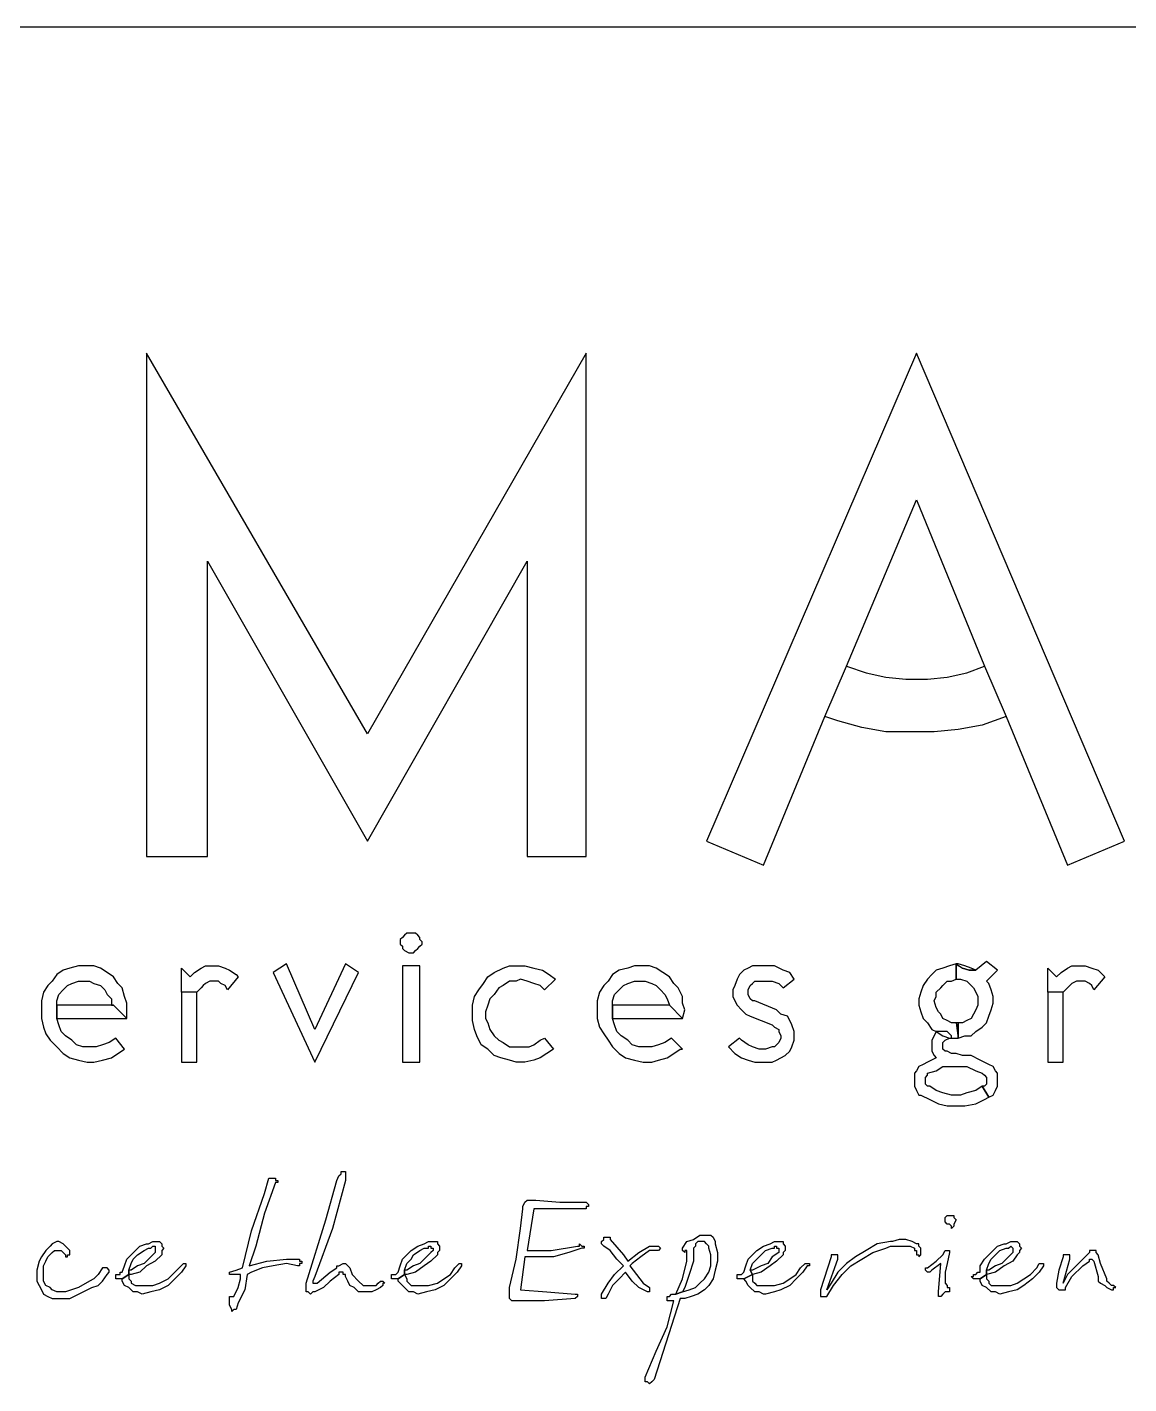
# Model space of a CAD drawing. Header units: metres. Extents: x 14 to 601, y -779 to -12.
# Drawn here: x 167.1 to 227.6, y -86.7 to -12.3 of the extents above; entities that cross this region are included whole.
import ezdxf

# ---------------------------------------------------------------- set-up
doc = ezdxf.new("R2010")
doc.units = ezdxf.units.M

msp = doc.modelspace()

# ---------------------------------------------------------------- linework, layer by layer
for p, q in [((573.76, -12.32), (40.72, -12.32)), ((173.68, -30.2), (173.68, -57.8)), ((185.8, -51.08), (173.68, -30.2)), ((197.8, -30.2), (185.8, -51.08)), ((197.8, -57.8), (197.8, -30.2)), ((215.92, -30.2), (204.4, -56.96)), ((227.32, -56.96), (215.92, -30.2)), ((212.08, -47.36), (215.92, -38.24)), ((215.92, -38.24), (219.64, -47.36)), ((177.04, -57.8), (177.04, -41.6)), ((177.04, -41.6), (185.8, -56.96)), ((185.8, -56.96), (194.56, -41.6)), ((194.56, -41.6), (194.56, -57.8)), ((210.88, -50.12), (212.08, -47.36)), ((210.88, -50.12), (212.08, -47.36)), ((212.08, -47.36), (213.16, -47.72)), ((218.68, -47.72), (219.64, -47.36)), ((219.64, -47.36), (220.84, -50.12)), ((219.64, -47.36), (220.84, -50.12)), ((213.16, -47.72), (214.24, -47.96)), ((214.24, -47.96), (215.32, -48.08)), ((215.32, -48.08), (216.52, -48.08)), ((216.52, -48.08), (217.6, -47.96)), ((217.6, -47.96), (218.68, -47.72)), ((207.52, -58.28), (210.88, -50.12)), ((211.6, -50.36), (210.88, -50.12)), ((212.92, -50.72), (211.6, -50.36)), ((220.84, -50.12), (219.52, -50.6)), ((220.84, -50.12), (224.2, -58.28)), ((214.24, -50.96), (212.92, -50.72)), ((215.56, -50.96), (214.24, -50.96)), ((216.88, -50.96), (215.56, -50.96)), ((218.2, -50.84), (216.88, -50.96)), ((219.52, -50.6), (218.2, -50.84)), ((204.4, -56.96), (207.52, -58.28)), ((224.2, -58.28), (227.32, -56.96)), ((173.68, -57.8), (177.04, -57.8)), ((194.56, -57.8), (197.8, -57.8)), ((187.72, -62.24), (187.6, -62.36)), ((187.6, -62.36), (187.6, -62.6)), ((187.84, -62.12), (187.72, -62.24)), ((187.96, -62), (187.84, -62.12)), ((188.08, -62), (187.96, -62)), ((188.2, -62), (188.08, -62)), ((188.44, -62), (188.2, -62)), ((188.56, -62.12), (188.44, -62)), ((188.68, -62.24), (188.56, -62.12)), ((188.68, -62.36), (188.68, -62.24)), ((188.8, -62.48), (188.68, -62.36)), ((188.8, -62.6), (188.8, -62.48)), ((187.6, -62.6), (187.72, -62.72)), ((187.72, -62.72), (187.72, -62.84)), ((187.72, -62.84), (187.84, -62.96)), ((187.84, -62.96), (188.08, -63.08)), ((188.08, -63.08), (188.2, -63.08)), ((188.2, -63.08), (188.32, -63.08)), ((188.32, -63.08), (188.44, -62.96)), ((188.44, -62.96), (188.56, -62.84)), ((188.56, -62.84), (188.68, -62.72)), ((188.68, -62.72), (188.8, -62.6)), ((169.48, -63.92), (169.12, -64.04)), ((169.96, -63.8), (169.48, -63.92)), ((170.32, -63.8), (169.96, -63.8)), ((170.8, -63.8), (170.32, -63.8)), ((171.16, -63.92), (170.8, -63.8)), ((171.52, -64.16), (171.16, -63.92)), ((175.6, -65.24), (175.6, -63.92)), ((175.6, -63.92), (176.08, -64.4)), ((176.32, -64.16), (176.68, -63.92)), ((176.68, -63.92), (176.92, -63.8)), ((176.92, -63.8), (177.28, -63.8)), ((177.28, -63.8), (177.64, -63.8)), ((177.64, -63.8), (178, -63.92)), ((178, -63.92), (178.24, -64.04)), ((181.36, -63.68), (180.64, -64.16)), ((182.92, -67.28), (181.36, -63.68)), ((184.6, -63.68), (182.92, -67.28)), ((185.32, -64.16), (184.6, -63.68)), ((188.68, -63.8), (187.72, -63.8)), ((187.72, -63.8), (187.72, -69.08)), ((188.68, -69.08), (188.68, -63.8)), ((192.76, -64.16), (193.24, -63.92)), ((193.24, -63.92), (193.6, -63.8)), ((193.6, -63.8), (194.08, -63.8)), ((194.08, -63.8), (194.44, -63.8)), ((194.44, -63.8), (194.92, -63.92)), ((194.92, -63.92), (195.4, -64.04)), ((200.08, -63.92), (199.6, -64.04)), ((200.44, -63.8), (200.08, -63.92)), ((200.8, -63.8), (200.44, -63.8)), ((201.28, -63.8), (200.8, -63.8)), ((201.64, -63.92), (201.28, -63.8)), ((202, -64.16), (201.64, -63.92)), ((206.68, -63.92), (206.44, -64.04)), ((206.92, -63.8), (206.68, -63.92)), ((207.4, -63.8), (206.92, -63.8)), ((207.76, -63.8), (207.4, -63.8)), ((208.12, -63.8), (207.76, -63.8)), ((208.6, -64.04), (208.12, -63.8)), ((217.36, -63.92), (217, -64.04)), ((217.72, -63.8), (217.36, -63.92)), ((218.08, -63.68), (217.72, -63.8)), ((218.08, -64.52), (218.08, -63.68)), ((218.08, -63.68), (218.08, -64.52)), ((218.2, -63.8), (218.08, -63.68)), ((218.08, -63.68), (218.44, -63.92)), ((218.2, -63.68), (218.08, -63.68)), ((218.08, -64.52), (218.08, -63.68)), ((218.56, -63.8), (218.2, -63.68)), ((218.44, -63.92), (218.2, -63.8)), ((218.8, -64.04), (218.44, -63.92)), ((218.44, -63.92), (218.8, -64.04)), ((218.92, -63.92), (218.56, -63.8)), ((219.16, -64.04), (218.92, -63.92)), ((219.76, -63.56), (219.16, -64.04)), ((220.36, -64.04), (219.76, -63.56)), ((223.12, -65.24), (223.12, -63.92)), ((223.12, -63.92), (223.6, -64.4)), ((223.84, -64.16), (224.2, -63.92)), ((224.2, -63.92), (224.44, -63.8)), ((224.44, -63.8), (224.8, -63.8)), ((224.8, -63.8), (225.16, -63.8)), ((225.16, -63.8), (225.52, -63.92)), ((225.52, -63.92), (225.88, -64.04)), ((168.52, -64.64), (168.28, -64.88)), ((168.76, -64.28), (168.52, -64.64)), ((169.12, -64.04), (168.76, -64.28)), ((169.6, -64.76), (169.96, -64.64)), ((169.96, -64.64), (170.2, -64.64)), ((170.2, -64.64), (170.56, -64.64)), ((170.56, -64.64), (170.8, -64.76)), ((171.88, -64.4), (171.52, -64.16)), ((172.12, -64.76), (171.88, -64.4)), ((176.08, -64.4), (176.32, -64.16)), ((177.16, -64.64), (176.92, -64.76)), ((177.4, -64.64), (177.16, -64.64)), ((177.64, -64.64), (177.4, -64.64)), ((177.76, -64.76), (177.64, -64.64)), ((178.72, -64.4), (178.12, -65.12)), ((178.24, -64.04), (178.6, -64.28)), ((178.6, -64.28), (178.72, -64.4)), ((180.64, -64.16), (182.92, -69.08)), ((182.92, -69.08), (185.32, -64.16)), ((192.16, -64.76), (192.4, -64.4)), ((192.4, -64.4), (192.76, -64.16)), ((193.6, -64.64), (193.24, -64.88)), ((193.96, -64.64), (193.6, -64.64)), ((194.2, -64.52), (193.96, -64.64)), ((194.56, -64.64), (194.2, -64.52)), ((194.92, -64.76), (194.56, -64.64)), ((195.4, -64.04), (195.76, -64.28)), ((196.12, -64.52), (195.52, -65.12)), ((195.76, -64.28), (196.12, -64.52)), ((199, -64.64), (198.76, -64.88)), ((199.24, -64.28), (199, -64.64)), ((199.6, -64.04), (199.24, -64.28)), ((200.08, -64.76), (200.44, -64.64)), ((200.44, -64.64), (200.68, -64.64)), ((200.68, -64.64), (201.04, -64.64)), ((201.04, -64.64), (201.4, -64.76)), ((202.36, -64.4), (202, -64.16)), ((202.6, -64.76), (202.36, -64.4)), ((206.08, -64.52), (205.96, -64.88)), ((206.2, -64.28), (206.08, -64.52)), ((206.44, -64.04), (206.2, -64.28)), ((206.92, -64.76), (207.04, -64.64)), ((207.04, -64.64), (207.16, -64.64)), ((207.16, -64.64), (207.4, -64.64)), ((207.4, -64.64), (207.76, -64.64)), ((207.76, -64.64), (208, -64.64)), ((208, -64.64), (208.36, -64.76)), ((208.96, -64.16), (208.6, -64.04)), ((208.6, -65), (209.2, -64.52)), ((209.2, -64.52), (208.96, -64.16)), ((216.52, -64.52), (216.28, -64.88)), ((216.76, -64.28), (216.52, -64.52)), ((217, -64.04), (216.76, -64.28)), ((217.36, -64.88), (217.6, -64.64)), ((217.6, -64.64), (217.84, -64.64)), ((217.84, -64.64), (218.08, -64.52)), ((218.08, -64.52), (218.32, -64.52)), ((218.32, -64.52), (218.68, -64.64)), ((218.68, -64.64), (218.8, -64.76)), ((219.16, -64.04), (218.8, -64.04)), ((218.8, -64.04), (219.16, -64.04)), ((219.76, -64.64), (220.36, -64.04)), ((219.88, -64.76), (219.76, -64.64)), ((223.6, -64.4), (223.84, -64.16)), ((224.68, -64.64), (224.44, -64.76)), ((224.92, -64.64), (224.68, -64.64)), ((225.16, -64.64), (224.92, -64.64)), ((225.4, -64.76), (225.16, -64.64)), ((226.24, -64.4), (225.64, -65.12)), ((225.88, -64.04), (226.12, -64.28)), ((226.12, -64.28), (226.24, -64.4)), ((168.04, -65.24), (167.92, -65.72)), ((168.28, -64.88), (168.04, -65.24)), ((168.76, -65.72), (168.88, -65.36)), ((168.88, -65.36), (169.12, -65.12)), ((169.12, -65.12), (169.36, -64.88)), ((169.36, -64.88), (169.6, -64.76)), ((170.8, -64.76), (171.16, -64.88)), ((171.16, -64.88), (171.4, -65.12)), ((171.4, -65.12), (171.52, -65.36)), ((171.52, -65.36), (171.76, -65.6)), ((172.36, -65), (172.12, -64.76)), ((172.48, -65.48), (172.36, -65)), ((176.44, -65.24), (175.6, -65.24)), ((175.6, -65.24), (175.6, -69.08)), ((176.44, -65.24), (175.6, -65.24)), ((176.68, -65), (176.44, -65.24)), ((176.44, -69.08), (176.44, -65.24)), ((176.8, -64.88), (176.68, -65)), ((176.92, -64.76), (176.8, -64.88)), ((178, -64.88), (177.76, -64.76)), ((178.12, -65.12), (178, -64.88)), ((191.68, -65.48), (191.92, -65.12)), ((191.92, -65.12), (192.16, -64.76)), ((192.76, -65.36), (192.52, -65.6)), ((193, -65), (192.76, -65.36)), ((193.24, -64.88), (193, -65)), ((195.28, -64.88), (194.92, -64.76)), ((195.52, -65.12), (195.28, -64.88)), ((198.52, -65.24), (198.4, -65.72)), ((198.76, -64.88), (198.52, -65.24)), ((199.24, -65.72), (199.36, -65.36)), ((199.36, -65.36), (199.6, -65.12)), ((199.6, -65.12), (199.84, -64.88)), ((199.84, -64.88), (200.08, -64.76)), ((201.4, -64.76), (201.64, -64.88)), ((201.64, -64.88), (201.88, -65.12)), ((201.88, -65.12), (202.12, -65.36)), ((202.12, -65.36), (202.24, -65.6)), ((202.84, -65), (202.6, -64.76)), ((203.08, -65.48), (202.84, -65)), ((205.96, -64.88), (205.84, -65.12)), ((205.84, -65.12), (205.84, -65.48)), ((206.68, -65.12), (206.8, -64.88)), ((206.68, -65.24), (206.68, -65.12)), ((206.68, -65.36), (206.68, -65.24)), ((206.8, -65.6), (206.68, -65.36)), ((206.8, -64.88), (206.92, -64.76)), ((208.36, -64.76), (208.6, -65)), ((216.16, -65.24), (216.04, -65.6)), ((216.28, -64.88), (216.16, -65.24)), ((217, -65.24), (217.24, -65)), ((217, -65.48), (217, -65.24)), ((217.24, -65), (217.36, -64.88)), ((218.8, -64.76), (219.04, -65)), ((219.04, -65), (219.16, -65.24)), ((219.16, -65.24), (219.28, -65.48)), ((220, -65.12), (219.88, -64.76)), ((220.12, -65.48), (220, -65.12)), ((223.96, -65.24), (223.12, -65.24)), ((223.12, -65.24), (223.12, -69.08)), ((223.96, -65.24), (223.12, -65.24)), ((224.2, -65), (223.96, -65.24)), ((223.96, -69.08), (223.96, -65.24)), ((224.32, -64.88), (224.2, -65)), ((224.44, -64.76), (224.32, -64.88)), ((225.52, -64.88), (225.4, -64.76)), ((225.64, -65.12), (225.52, -64.88)), ((167.92, -65.72), (167.92, -66.08)), ((167.92, -66.08), (167.92, -66.56)), ((168.76, -65.96), (168.76, -65.72)), ((171.88, -65.96), (168.76, -65.96)), ((168.76, -65.96), (168.76, -66.68)), ((168.76, -66.68), (168.76, -65.96)), ((171.76, -65.6), (171.76, -65.96)), ((171.76, -65.96), (171.88, -65.96)), ((172.6, -66.68), (171.88, -65.96)), ((171.88, -65.96), (172.6, -66.68)), ((172.6, -65.84), (172.48, -65.48)), ((172.6, -66.2), (172.6, -65.84)), ((172.6, -66.68), (172.6, -66.2)), ((191.56, -65.96), (191.68, -65.48)), ((191.56, -66.44), (191.56, -65.96)), ((192.4, -65.96), (192.28, -66.32)), ((192.52, -65.6), (192.4, -65.96)), ((198.4, -65.72), (198.4, -66.08)), ((198.4, -66.08), (198.4, -66.56)), ((199.24, -65.96), (199.24, -65.72)), ((202.36, -65.96), (199.24, -65.96)), ((199.24, -65.96), (199.24, -66.68)), ((199.24, -66.68), (199.24, -65.96)), ((202.24, -65.6), (202.36, -65.96)), ((203.08, -66.68), (202.36, -65.96)), ((202.36, -65.96), (203.08, -66.68)), ((203.08, -65.84), (203.08, -65.48)), ((203.2, -66.2), (203.08, -65.84)), ((203.08, -66.68), (203.2, -66.2)), ((205.84, -65.48), (205.96, -65.72)), ((205.96, -65.72), (206.08, -65.96)), ((206.08, -65.96), (206.32, -66.2)), ((206.32, -66.2), (206.56, -66.44)), ((206.92, -65.72), (206.8, -65.6)), ((207.04, -65.72), (206.92, -65.72)), ((208.24, -66.2), (207.04, -65.72)), ((208.48, -66.44), (208.24, -66.2)), ((216.04, -65.6), (216.04, -65.96)), ((216.04, -65.96), (216.16, -66.32)), ((216.88, -65.72), (217, -65.48)), ((217, -66.08), (216.88, -65.72)), ((217.12, -66.32), (217, -66.08)), ((219.16, -66.2), (219.04, -66.44)), ((219.28, -65.96), (219.16, -66.2)), ((219.28, -65.48), (219.28, -65.72)), ((219.28, -65.72), (219.28, -65.96)), ((219.88, -66.56), (220, -66.2)), ((220, -66.2), (220.12, -65.84)), ((220.12, -65.84), (220.12, -65.48)), ((167.92, -66.56), (167.92, -66.68)), ((167.92, -66.68), (168.04, -67.16)), ((168.76, -66.68), (172.6, -66.68)), ((168.88, -67.04), (168.76, -66.68)), ((191.56, -66.8), (191.56, -66.44)), ((191.68, -67.28), (191.56, -66.8)), ((192.28, -66.32), (192.28, -66.68)), ((192.28, -66.68), (192.4, -66.92)), ((192.4, -66.92), (192.52, -67.28)), ((198.4, -66.56), (198.4, -66.68)), ((198.4, -66.68), (198.52, -67.16)), ((199.24, -66.68), (203.08, -66.68)), ((199.36, -67.04), (199.24, -66.68)), ((206.56, -66.44), (206.8, -66.56)), ((206.8, -66.56), (208, -67.04)), ((208.84, -66.56), (208.48, -66.44)), ((208.96, -66.8), (208.84, -66.56)), ((209.08, -67.04), (208.96, -66.8)), ((216.16, -66.32), (216.28, -66.68)), ((216.28, -66.68), (216.52, -66.92)), ((216.52, -66.92), (216.76, -67.28)), ((217.24, -66.44), (217.12, -66.32)), ((217.36, -66.68), (217.24, -66.44)), ((217.6, -66.8), (217.36, -66.68)), ((217.84, -66.92), (217.6, -66.8)), ((218.2, -66.92), (217.84, -66.92)), ((218.08, -66.92), (218.2, -67.76)), ((218.2, -67.76), (218.2, -66.92)), ((218.44, -66.92), (218.2, -66.92)), ((218.2, -66.92), (218.2, -67.76)), ((218.68, -66.8), (218.44, -66.92)), ((218.92, -66.68), (218.68, -66.8)), ((219.04, -66.44), (218.92, -66.68)), ((219.52, -67.16), (219.76, -66.92)), ((219.76, -66.92), (219.88, -66.56)), ((168.04, -67.16), (168.16, -67.52)), ((168.16, -67.52), (168.4, -67.88)), ((169, -67.4), (168.88, -67.04)), ((169.24, -67.64), (169, -67.4)), ((169.6, -67.88), (169.24, -67.64)), ((191.8, -67.64), (191.68, -67.28)), ((192.04, -68.12), (191.8, -67.64)), ((192.52, -67.28), (192.76, -67.64)), ((192.76, -67.64), (193, -67.88)), ((198.52, -67.16), (198.76, -67.52)), ((198.76, -67.52), (199, -67.88)), ((199.48, -67.4), (199.36, -67.04)), ((199.72, -67.64), (199.48, -67.4)), ((200.08, -67.88), (199.72, -67.64)), ((208, -67.04), (208.12, -67.16)), ((208.12, -67.16), (208.36, -67.28)), ((208.36, -67.28), (208.36, -67.4)), ((208.36, -67.4), (208.48, -67.64)), ((208.48, -67.64), (208.48, -67.76)), ((209.2, -67.4), (209.08, -67.04)), ((209.2, -67.64), (209.2, -67.4)), ((209.2, -67.88), (209.2, -67.64)), ((216.76, -67.28), (217, -67.4)), ((216.88, -67.64), (216.76, -67.88)), ((217, -67.4), (216.88, -67.64)), ((217, -67.4), (217.36, -67.64)), ((217.48, -67.4), (217, -67.4)), ((217.36, -67.64), (217.72, -67.76)), ((217.6, -67.4), (217.48, -67.4)), ((217.72, -67.52), (217.6, -67.4)), ((217.84, -67.64), (217.72, -67.52)), ((217.84, -67.76), (217.84, -67.64)), ((218.2, -67.76), (218.56, -67.64)), ((218.56, -67.64), (218.92, -67.64)), ((218.92, -67.64), (219.16, -67.4)), ((219.16, -67.4), (219.52, -67.16)), ((168.4, -67.88), (168.76, -68.24)), ((168.76, -68.24), (169.12, -68.6)), ((169.84, -68.12), (169.6, -67.88)), ((170.2, -68.24), (169.84, -68.12)), ((170.56, -68.24), (170.2, -68.24)), ((170.92, -68.24), (170.56, -68.24)), ((171.28, -68.12), (170.92, -68.24)), ((171.64, -68), (171.28, -68.12)), ((172, -67.76), (171.64, -68)), ((172.48, -68.36), (172, -67.76)), ((172.12, -68.6), (172.48, -68.36)), ((192.4, -68.36), (192.04, -68.12)), ((192.76, -68.72), (192.4, -68.36)), ((193, -67.88), (193.24, -68)), ((193.24, -68), (193.6, -68.24)), ((193.6, -68.24), (193.96, -68.24)), ((193.96, -68.24), (194.32, -68.24)), ((194.32, -68.24), (194.68, -68.24)), ((194.68, -68.24), (194.92, -68.12)), ((194.92, -68.12), (195.28, -67.88)), ((195.28, -67.88), (195.52, -67.76)), ((195.52, -67.76), (196, -68.36)), ((196, -68.36), (195.64, -68.6)), ((199, -67.88), (199.24, -68.24)), ((199.24, -68.24), (199.6, -68.6)), ((200.32, -68.12), (200.08, -67.88)), ((200.68, -68.24), (200.32, -68.12)), ((201.04, -68.24), (200.68, -68.24)), ((201.4, -68.24), (201.04, -68.24)), ((201.76, -68.12), (201.4, -68.24)), ((202.12, -68), (201.76, -68.12)), ((202.48, -67.76), (202.12, -68)), ((203.08, -68.36), (202.48, -67.76)), ((202.6, -68.6), (202.96, -68.36)), ((202.96, -68.36), (203.08, -68.36)), ((206.2, -67.76), (205.6, -68.24)), ((205.6, -68.24), (205.96, -68.6)), ((206.32, -67.88), (206.2, -67.76)), ((206.68, -68.12), (206.32, -67.88)), ((206.92, -68.24), (206.68, -68.12)), ((207.28, -68.36), (206.92, -68.24)), ((207.64, -68.36), (207.28, -68.36)), ((208, -68.24), (207.64, -68.36)), ((208.12, -68.24), (208, -68.24)), ((208.24, -68.12), (208.12, -68.24)), ((208.36, -68), (208.24, -68.12)), ((208.48, -67.76), (208.36, -68)), ((208.96, -68.48), (209.08, -68.24)), ((209.08, -68.24), (209.2, -67.88)), ((216.76, -67.88), (216.76, -68)), ((216.76, -68), (216.76, -68.24)), ((216.76, -68.24), (216.76, -68.48)), ((217.36, -68), (217.48, -67.88)), ((217.36, -68.12), (217.36, -68)), ((217.36, -68.24), (217.36, -68.12)), ((217.36, -68.36), (217.36, -68.24)), ((217.48, -68.48), (217.36, -68.36)), ((217.48, -67.88), (217.72, -67.76)), ((217.72, -67.76), (218.08, -67.76)), ((217.72, -67.76), (217.84, -67.76)), ((218.08, -67.76), (218.2, -67.76)), ((169.12, -68.6), (169.48, -68.84)), ((169.48, -68.84), (169.96, -68.96)), ((169.96, -68.96), (170.44, -69.08)), ((170.44, -69.08), (170.8, -69.08)), ((170.8, -69.08), (171.28, -68.96)), ((171.28, -68.96), (171.76, -68.84)), ((171.76, -68.84), (172.12, -68.6)), ((175.6, -69.08), (176.44, -69.08)), ((187.72, -69.08), (188.68, -69.08)), ((193.12, -68.84), (192.76, -68.72)), ((193.6, -68.96), (193.12, -68.84)), ((193.96, -69.08), (193.6, -68.96)), ((194.44, -69.08), (193.96, -69.08)), ((194.92, -68.96), (194.44, -69.08)), ((195.28, -68.84), (194.92, -68.96)), ((195.64, -68.6), (195.28, -68.84)), ((199.6, -68.6), (199.96, -68.84)), ((199.96, -68.84), (200.44, -68.96)), ((200.44, -68.96), (200.92, -69.08)), ((200.92, -69.08), (201.4, -69.08)), ((201.4, -69.08), (201.76, -68.96)), ((201.76, -68.96), (202.24, -68.84)), ((202.24, -68.84), (202.6, -68.6)), ((205.96, -68.6), (206.32, -68.84)), ((206.32, -68.84), (206.68, -68.96)), ((206.68, -68.96), (207.04, -69.08)), ((207.04, -69.08), (207.16, -69.08)), ((207.16, -69.08), (208, -69.08)), ((208, -69.08), (208.24, -68.96)), ((208.24, -68.96), (208.48, -68.84)), ((208.48, -68.84), (208.72, -68.72)), ((208.72, -68.72), (208.96, -68.48)), ((216.52, -69.08), (216.28, -69.2)), ((217, -68.84), (216.52, -69.08)), ((216.76, -68.48), (216.88, -68.72)), ((216.88, -68.72), (217, -68.84)), ((217.6, -68.48), (217.48, -68.48)), ((217.84, -68.6), (217.6, -68.48)), ((218.08, -68.6), (217.84, -68.6)), ((218.44, -68.72), (218.08, -68.6)), ((218.92, -68.72), (218.44, -68.72)), ((219.4, -68.96), (218.92, -68.72)), ((219.88, -69.2), (219.4, -68.96)), ((223.12, -69.08), (223.96, -69.08)), ((215.92, -69.56), (215.8, -69.68)), ((215.8, -69.68), (215.8, -69.92)), ((215.8, -69.92), (215.8, -70.16)), ((216.04, -69.32), (215.92, -69.56)), ((216.28, -69.2), (216.04, -69.32)), ((216.4, -69.92), (216.52, -69.8)), ((216.4, -70.04), (216.4, -69.92)), ((216.52, -69.68), (217, -69.56)), ((216.52, -69.8), (216.52, -69.68)), ((217, -69.56), (217.36, -69.32)), ((217.36, -69.32), (217.84, -69.32)), ((217.84, -69.32), (218.32, -69.32)), ((218.32, -69.32), (218.68, -69.32)), ((218.68, -69.32), (219.16, -69.56)), ((219.16, -69.56), (219.52, -69.68)), ((219.52, -69.68), (219.64, -69.8)), ((219.64, -69.8), (219.76, -69.92)), ((219.76, -69.92), (219.76, -70.04)), ((220.12, -69.32), (219.88, -69.2)), ((220.24, -69.56), (220.12, -69.32)), ((220.36, -69.68), (220.24, -69.56)), ((220.36, -69.92), (220.36, -69.68)), ((220.36, -70.16), (220.36, -69.92)), ((215.8, -70.16), (215.8, -70.4)), ((215.8, -70.4), (215.92, -70.64)), ((215.92, -70.64), (216.04, -70.88)), ((216.4, -70.16), (216.4, -70.04)), ((216.4, -70.28), (216.4, -70.16)), ((216.52, -70.4), (216.4, -70.28)), ((216.64, -70.4), (216.52, -70.4)), ((217, -70.64), (216.64, -70.4)), ((217.36, -70.76), (217, -70.64)), ((219.16, -70.64), (218.68, -70.76)), ((219.52, -70.4), (219.16, -70.64)), ((219.88, -71), (219.52, -70.4)), ((219.64, -70.4), (219.52, -70.4)), ((219.52, -70.4), (219.88, -71)), ((219.76, -70.28), (219.64, -70.4)), ((219.76, -70.04), (219.76, -70.16)), ((219.76, -70.16), (219.76, -70.28)), ((220.12, -70.88), (220.24, -70.64)), ((220.24, -70.64), (220.36, -70.4)), ((220.36, -70.4), (220.36, -70.16)), ((216.04, -70.88), (216.16, -70.88)), ((216.16, -70.88), (216.64, -71.12)), ((216.64, -71.12), (217.12, -71.36)), ((217.12, -71.36), (217.6, -71.48)), ((217.84, -70.88), (217.36, -70.76)), ((218.32, -70.88), (217.84, -70.88)), ((218.68, -70.76), (218.32, -70.88)), ((218.56, -71.48), (219.16, -71.36)), ((219.16, -71.36), (219.64, -71.12)), ((219.64, -71.12), (219.88, -71)), ((219.88, -71), (220.12, -70.88)), ((217.6, -71.48), (218.08, -71.48)), ((218.08, -71.48), (218.56, -71.48)), ((184.36, -75.2), (184.36, -75.08)), ((184.36, -75.08), (184.48, -75.08)), ((184.48, -75.08), (184.6, -75.08)), ((184.6, -75.08), (184.6, -75.2)), ((180.16, -76.28), (180.4, -75.44)), ((180.76, -75.68), (180.16, -77.36)), ((180.4, -75.44), (180.52, -75.44)), ((180.52, -75.44), (180.64, -75.44)), ((180.64, -75.44), (180.76, -75.44)), ((180.76, -75.44), (180.76, -75.56)), ((180.76, -75.56), (180.88, -75.56)), ((180.88, -75.68), (180.76, -75.68)), ((180.88, -75.56), (180.88, -75.68)), ((183.52, -77.72), (184.12, -75.56)), ((184.6, -75.56), (183.88, -78.2)), ((184.12, -75.56), (184.24, -75.32)), ((184.24, -75.32), (184.36, -75.2)), ((184.6, -75.2), (184.6, -75.32)), ((184.6, -75.32), (184.6, -75.44)), ((184.6, -75.44), (184.6, -75.56)), ((179.44, -78.32), (180.16, -76.28)), ((180.16, -77.36), (179.68, -79.16)), ((194.2, -78.2), (194.32, -77.12)), ((194.32, -77), (194.44, -76.76)), ((194.32, -77.12), (194.32, -77)), ((194.44, -76.76), (194.56, -76.64)), ((194.56, -76.64), (194.68, -76.64)), ((194.92, -77.12), (194.56, -79.4)), ((194.68, -76.64), (194.8, -76.64)), ((194.8, -76.64), (194.92, -76.64)), ((194.92, -76.64), (195.04, -76.64)), ((196.24, -77.12), (194.92, -77.12)), ((195.04, -76.64), (196.36, -76.76)), ((197.68, -77.12), (196.24, -77.12)), ((196.36, -76.76), (197.68, -76.76)), ((197.68, -76.76), (197.8, -76.76)), ((197.8, -77.12), (197.68, -77.12)), ((197.8, -76.76), (197.92, -76.88)), ((197.92, -77), (197.8, -77)), ((197.8, -77), (197.8, -77.12)), ((197.92, -76.88), (197.92, -77)), ((182.44, -81.2), (183.52, -77.72)), ((217.48, -77.6), (217.6, -77.48)), ((217.48, -77.72), (217.48, -77.6)), ((217.48, -77.84), (217.48, -77.72)), ((217.6, -77.96), (217.48, -77.84)), ((217.6, -77.48), (217.72, -77.48)), ((217.72, -77.96), (217.6, -77.96)), ((217.72, -77.48), (217.84, -77.48)), ((217.84, -78.08), (217.72, -77.96)), ((217.84, -77.48), (217.96, -77.48)), ((217.84, -78.2), (217.84, -78.08)), ((217.96, -78.08), (217.84, -78.2)), ((217.96, -77.48), (217.96, -77.6)), ((217.96, -77.6), (218.08, -77.72)), ((218.08, -77.72), (217.96, -77.96)), ((217.96, -77.96), (217.96, -78.08)), ((178.96, -80.36), (179.44, -78.32)), ((183.88, -78.2), (182.92, -80.84)), ((193.96, -79.88), (194.2, -78.2)), ((198.64, -78.92), (198.76, -78.8)), ((198.76, -78.8), (198.76, -78.68)), ((198.76, -78.68), (198.88, -78.68)), ((198.88, -78.68), (199, -78.68)), ((199, -78.68), (199.12, -78.68)), ((199.12, -78.68), (199.12, -78.8)), ((199.12, -78.8), (199.84, -79.64)), ((203.32, -78.92), (203.68, -78.8)), ((203.68, -78.8), (204.04, -78.56)), ((204.04, -78.56), (204.28, -78.56)), ((204.28, -78.56), (204.52, -78.56)), ((204.52, -78.56), (204.64, -78.56)), ((204.64, -78.56), (204.76, -78.68)), ((204.76, -78.68), (204.88, -78.92)), ((214.96, -78.8), (214.6, -78.92)), ((215.32, -78.8), (214.96, -78.8)), ((215.68, -78.92), (215.32, -78.8)), ((168.16, -79.4), (167.92, -79.76)), ((168.4, -79.16), (168.16, -79.4)), ((168.28, -79.76), (168.52, -79.52)), ((168.52, -79.04), (168.4, -79.16)), ((168.76, -78.92), (168.52, -79.04)), ((168.52, -79.52), (168.64, -79.4)), ((168.64, -79.4), (168.76, -79.4)), ((168.88, -78.92), (168.76, -78.92)), ((168.76, -79.4), (168.88, -79.4)), ((169.12, -79.04), (168.88, -78.92)), ((168.88, -79.4), (169, -79.4)), ((169, -79.4), (169.12, -79.52)), ((169.24, -79.16), (169.12, -79.04)), ((169.12, -79.52), (169.24, -79.64)), ((169.36, -79.28), (169.24, -79.16)), ((169.48, -79.4), (169.36, -79.28)), ((169.48, -79.52), (169.48, -79.4)), ((169.48, -79.64), (169.48, -79.52)), ((172.84, -79.64), (173.08, -79.4)), ((173.08, -79.4), (173.32, -79.16)), ((173.2, -79.64), (173.56, -79.4)), ((173.32, -79.16), (173.68, -79.04)), ((173.56, -79.4), (173.8, -79.28)), ((173.68, -79.04), (173.8, -79.04)), ((173.8, -79.04), (174.04, -78.92)), ((173.8, -79.28), (173.92, -79.28)), ((173.92, -79.28), (174.04, -79.16)), ((174.16, -79.52), (173.92, -79.76)), ((174.04, -78.92), (174.28, -78.92)), ((174.04, -79.16), (174.16, -79.16)), ((174.16, -79.16), (174.16, -79.28)), ((174.16, -79.28), (174.16, -79.4)), ((174.16, -79.4), (174.16, -79.52)), ((174.28, -78.92), (174.4, -78.92)), ((174.4, -78.92), (174.52, -79.04)), ((174.52, -79.04), (174.52, -79.16)), ((174.52, -79.16), (174.64, -79.28)), ((174.64, -79.28), (174.52, -79.4)), ((174.52, -79.4), (174.52, -79.52)), ((174.52, -79.52), (174.52, -79.64)), ((179.68, -79.16), (179.32, -80.24)), ((187.96, -79.64), (188.2, -79.4)), ((188.2, -79.4), (188.56, -79.16)), ((188.32, -79.64), (188.68, -79.4)), ((188.56, -79.16), (188.92, -79.04)), ((188.68, -79.4), (188.92, -79.28)), ((188.92, -79.04), (189.16, -78.92)), ((188.92, -79.28), (189.16, -79.28)), ((189.28, -79.52), (189.04, -79.76)), ((189.16, -78.92), (189.4, -78.92)), ((189.16, -79.28), (189.16, -79.16)), ((189.16, -79.16), (189.28, -79.16)), ((189.28, -79.16), (189.28, -79.28)), ((189.28, -79.28), (189.4, -79.28)), ((189.4, -79.4), (189.28, -79.52)), ((189.4, -78.92), (189.64, -78.92)), ((189.4, -79.28), (189.4, -79.4)), ((189.64, -78.92), (189.64, -79.04)), ((189.64, -79.04), (189.76, -79.16)), ((189.76, -79.4), (189.64, -79.52)), ((189.64, -79.52), (189.64, -79.64)), ((189.76, -79.16), (189.76, -79.28)), ((189.76, -79.28), (189.76, -79.4)), ((194.56, -79.4), (195.88, -79.4)), ((195.88, -79.4), (197.32, -79.16)), ((196.84, -79.52), (196, -79.76)), ((197.56, -79.28), (196.84, -79.52)), ((197.32, -79.16), (197.44, -79.16)), ((197.44, -79.16), (197.44, -79.04)), ((197.44, -79.04), (197.56, -79.16)), ((197.56, -79.16), (197.68, -79.16)), ((197.68, -79.28), (197.56, -79.28)), ((197.68, -79.16), (197.68, -79.28)), ((198.64, -79.04), (198.64, -78.92)), ((198.76, -79.16), (198.64, -79.04)), ((199.12, -79.4), (198.76, -79.16)), ((199.48, -79.88), (199.12, -79.4)), ((200.08, -80), (200.68, -79.52)), ((200.68, -79.52), (201.28, -79.16)), ((201.28, -79.4), (200.8, -79.76)), ((201.28, -79.16), (201.4, -79.16)), ((201.4, -79.4), (201.28, -79.4)), ((201.4, -79.16), (201.52, -79.16)), ((201.52, -79.4), (201.4, -79.4)), ((201.52, -79.16), (201.64, -79.16)), ((201.64, -79.4), (201.52, -79.4)), ((201.64, -79.16), (201.76, -79.16)), ((201.76, -79.4), (201.64, -79.4)), ((201.76, -79.16), (201.88, -79.28)), ((201.88, -79.28), (201.76, -79.4)), ((203.08, -79.28), (203.32, -78.92)), ((203.08, -79.4), (203.08, -79.28)), ((203.2, -79.52), (203.08, -79.4)), ((203.32, -79.4), (203.2, -79.4)), ((203.2, -79.4), (203.2, -79.52)), ((203.32, -79.52), (203.32, -79.4)), ((203.32, -80), (203.32, -79.52)), ((203.8, -79.16), (203.68, -79.28)), ((203.68, -79.28), (203.68, -80)), ((203.92, -78.92), (203.8, -79.04)), ((203.8, -79.04), (203.8, -79.16)), ((204.04, -78.92), (203.92, -78.92)), ((204.16, -78.92), (204.04, -78.92)), ((204.28, -78.92), (204.16, -78.92)), ((204.4, -79.04), (204.28, -78.92)), ((204.52, -79.16), (204.4, -79.04)), ((204.52, -79.28), (204.52, -79.16)), ((204.64, -79.64), (204.52, -79.28)), ((204.88, -78.92), (204.88, -79.04)), ((204.88, -79.04), (205, -79.52)), ((205, -79.52), (205, -80)), ((206.92, -79.64), (207.16, -79.4)), ((207.16, -79.4), (207.52, -79.16)), ((207.4, -79.64), (207.64, -79.4)), ((207.52, -79.16), (207.88, -79.04)), ((207.64, -79.4), (208, -79.28)), ((207.88, -79.04), (208.12, -78.92)), ((208, -79.28), (208.12, -79.28)), ((208.36, -79.52), (208, -79.76)), ((208.12, -78.92), (208.36, -78.92)), ((208.12, -79.28), (208.12, -79.16)), ((208.12, -79.16), (208.24, -79.16)), ((208.24, -79.16), (208.24, -79.28)), ((208.24, -79.28), (208.36, -79.28)), ((208.36, -78.92), (208.6, -78.92)), ((208.36, -79.28), (208.36, -79.4)), ((208.36, -79.4), (208.36, -79.52)), ((208.6, -78.92), (208.6, -79.04)), ((208.6, -79.04), (208.72, -79.16)), ((208.72, -79.4), (208.6, -79.52)), ((208.6, -79.52), (208.6, -79.64)), ((208.72, -79.16), (208.72, -79.28)), ((208.72, -79.28), (208.72, -79.4)), ((213.16, -79.4), (212.56, -79.76)), ((212.92, -79.88), (213.52, -79.52)), ((213.76, -79.04), (213.16, -79.4)), ((213.52, -79.52), (214.24, -79.28)), ((214.48, -78.92), (213.76, -79.04)), ((214.24, -79.28), (214.48, -79.16)), ((214.6, -78.92), (214.48, -78.92)), ((214.48, -79.16), (214.84, -79.16)), ((214.84, -79.16), (215.2, -79.16)), ((215.2, -79.16), (215.56, -79.16)), ((215.56, -79.16), (215.8, -79.28)), ((215.92, -79.04), (215.68, -78.92)), ((215.8, -79.28), (215.8, -79.4)), ((215.8, -79.4), (215.92, -79.4)), ((216.04, -79.04), (215.92, -79.04)), ((215.92, -79.4), (215.92, -79.52)), ((215.92, -79.52), (215.92, -79.64)), ((216.04, -79.16), (216.04, -79.04)), ((216.16, -79.28), (216.04, -79.16)), ((216.16, -79.4), (216.16, -79.28)), ((216.16, -79.64), (216.16, -79.4)), ((217.36, -79.64), (217.48, -79.4)), ((217.48, -79.4), (217.6, -79.4)), ((217.6, -79.4), (217.72, -79.4)), ((217.72, -79.52), (217.6, -80.12)), ((217.72, -79.4), (217.72, -79.52)), ((219.88, -79.64), (220.12, -79.4)), ((220.12, -79.4), (220.36, -79.16)), ((220.24, -79.64), (220.48, -79.4)), ((220.36, -79.16), (220.72, -79.04)), ((220.48, -79.4), (220.84, -79.28)), ((220.72, -79.04), (220.84, -79.04)), ((220.84, -79.04), (221.08, -78.92)), ((220.84, -79.28), (220.96, -79.28)), ((220.96, -79.28), (221.08, -79.16)), ((221.2, -79.52), (220.96, -79.76)), ((221.08, -78.92), (221.32, -78.92)), ((221.08, -79.16), (221.2, -79.28)), ((221.2, -79.28), (221.2, -79.4)), ((221.2, -79.4), (221.2, -79.52)), ((221.32, -78.92), (221.44, -78.92)), ((221.44, -78.92), (221.56, -79.04)), ((221.56, -79.52), (221.44, -79.64)), ((221.56, -79.04), (221.56, -79.16)), ((221.56, -79.16), (221.68, -79.28)), ((221.68, -79.28), (221.56, -79.4)), ((221.56, -79.4), (221.56, -79.52)), ((225.4, -79.52), (224.8, -80.12)), ((225.52, -79.4), (225.4, -79.4)), ((225.4, -79.4), (225.4, -79.52)), ((225.64, -79.4), (225.52, -79.4)), ((225.76, -79.4), (225.64, -79.4)), ((225.76, -79.52), (225.76, -79.4)), ((225.88, -79.64), (225.76, -79.52)), ((167.8, -80), (167.68, -80.48)), ((167.92, -79.76), (167.8, -80)), ((168.04, -80.24), (168.16, -80)), ((168.04, -80.6), (168.04, -80.24)), ((168.16, -80), (168.28, -79.76)), ((169.24, -79.64), (169.24, -79.76)), ((169.24, -79.76), (169.36, -79.76)), ((169.36, -79.76), (169.36, -79.64)), ((169.36, -79.64), (169.48, -79.64)), ((172.36, -80.6), (172.48, -80.24)), ((172.48, -80.24), (172.6, -79.88)), ((172.6, -79.88), (172.84, -79.64)), ((172.72, -80.48), (172.84, -80.12)), ((172.84, -80.12), (172.96, -79.88)), ((173.2, -80.24), (172.84, -80.48)), ((172.96, -79.88), (173.2, -79.64)), ((173.56, -80.12), (173.2, -80.24)), ((173.68, -80.24), (173.32, -80.6)), ((173.92, -79.76), (173.56, -80.12)), ((174.16, -80), (173.68, -80.24)), ((174.52, -79.64), (174.16, -80)), ((175.48, -80.36), (175.72, -80.12)), ((175.84, -80.24), (175.6, -80.6)), ((175.72, -80.12), (175.84, -80.12)), ((175.84, -80.12), (175.84, -80.24)), ((179.32, -80.24), (180.28, -80)), ((180.64, -80.24), (180.04, -80.36)), ((180.28, -80), (181.36, -79.88)), ((181.36, -80.12), (180.64, -80.24)), ((181.36, -79.88), (181.96, -79.88)), ((181.96, -80.24), (181.36, -80.12)), ((181.96, -79.88), (182.08, -79.88)), ((182.08, -80.24), (181.96, -80.24)), ((182.08, -79.88), (182.08, -80)), ((182.08, -80), (182.2, -80)), ((182.2, -80.12), (182.08, -80.12)), ((182.08, -80.12), (182.08, -80.24)), ((182.2, -80), (182.2, -80.12)), ((184.12, -80.36), (184.12, -80.24)), ((184.12, -80.24), (184.24, -80.24)), ((184.24, -80.24), (184.48, -80.12)), ((184.48, -80.12), (184.6, -80.12)), ((184.6, -80.12), (184.72, -80.24)), ((184.72, -80.24), (184.84, -80.36)), ((187.48, -80.6), (187.6, -80.24)), ((187.6, -80.24), (187.72, -79.88)), ((187.72, -79.88), (187.96, -79.64)), ((187.84, -80.48), (187.96, -80.12)), ((187.96, -80.12), (188.2, -79.88)), ((188.32, -80.24), (187.96, -80.48)), ((188.2, -79.88), (188.32, -79.64)), ((188.68, -80.12), (188.32, -80.24)), ((188.92, -80.24), (188.44, -80.6)), ((189.04, -79.76), (188.68, -80.12)), ((189.28, -80), (188.92, -80.24)), ((189.64, -79.64), (189.28, -80)), ((190.6, -80.36), (190.84, -80.12)), ((190.96, -80.24), (190.72, -80.6)), ((190.84, -80.12), (190.96, -80.12)), ((190.96, -80.12), (190.96, -80.24)), ((193.6, -81.44), (193.96, -79.88)), ((194.44, -79.76), (194.2, -81.56)), ((195.16, -79.76), (194.44, -79.76)), ((196, -79.76), (195.16, -79.76)), ((199.36, -80.72), (199.84, -80.24)), ((199.84, -80.24), (199.48, -79.88)), ((199.84, -79.64), (200.08, -80)), ((200.32, -80.12), (200.2, -80.24)), ((200.2, -80.24), (200.56, -80.72)), ((200.8, -79.76), (200.32, -80.12)), ((203.08, -80.96), (203.32, -80)), ((203.68, -80), (203.44, -80.72)), ((204.52, -80.6), (204.64, -80.24)), ((204.64, -80), (204.64, -79.64)), ((204.64, -80.24), (204.64, -80)), ((205, -80), (204.88, -80.48)), ((206.44, -80.6), (206.56, -80.24)), ((206.56, -80.24), (206.68, -79.88)), ((206.68, -79.88), (206.92, -79.64)), ((206.8, -80.48), (206.92, -80.12)), ((206.92, -80.12), (207.16, -79.88)), ((207.4, -80.24), (206.92, -80.48)), ((207.16, -79.88), (207.4, -79.64)), ((207.76, -80.12), (207.4, -80.24)), ((207.88, -80.24), (207.4, -80.6)), ((208, -79.76), (207.76, -80.12)), ((208.24, -80), (207.88, -80.24)), ((208.6, -79.64), (208.24, -80)), ((209.56, -80.36), (209.8, -80.12)), ((209.92, -80.24), (209.68, -80.6)), ((209.8, -80.12), (209.92, -80.12)), ((209.92, -80.12), (210.04, -80.12)), ((210.04, -80.24), (209.92, -80.24)), ((210.04, -80.12), (210.04, -80.24)), ((211.24, -79.76), (210.64, -81.56)), ((211, -81.56), (211.6, -79.88)), ((211.36, -79.64), (211.24, -79.64)), ((211.24, -79.64), (211.24, -79.76)), ((211.48, -79.64), (211.36, -79.64)), ((211.6, -79.64), (211.48, -79.64)), ((211.6, -79.76), (211.6, -79.64)), ((211.6, -79.88), (211.6, -79.76)), ((212.08, -80.12), (211.6, -80.6)), ((211.84, -80.72), (212.32, -80.24)), ((212.56, -79.76), (212.08, -80.12)), ((212.32, -80.24), (212.92, -79.88)), ((215.92, -79.64), (216.04, -79.64)), ((216.04, -79.64), (216.04, -79.76)), ((216.04, -79.76), (216.16, -79.64)), ((216.52, -80.36), (217, -80)), ((217.24, -80.12), (216.76, -80.48)), ((217, -80), (217.36, -79.64)), ((217.12, -81.68), (217.24, -80.12)), ((217.6, -80.12), (217.48, -80.6)), ((219.4, -80.24), (219.64, -79.88)), ((219.4, -80.6), (219.4, -80.24)), ((219.64, -79.88), (219.88, -79.64)), ((219.76, -80.48), (219.88, -80.12)), ((219.88, -80.12), (220, -79.88)), ((220.24, -80.24), (219.88, -80.48)), ((220, -79.88), (220.24, -79.64)), ((220.6, -80.12), (220.24, -80.24)), ((220.72, -80.24), (220.24, -80.6)), ((220.96, -79.76), (220.6, -80.12)), ((221.2, -80), (220.72, -80.24)), ((221.44, -79.64), (221.2, -80)), ((222.52, -80.36), (222.64, -80.12)), ((222.64, -80.12), (222.76, -80.12)), ((222.88, -80.24), (222.64, -80.6)), ((222.76, -80.12), (222.88, -80.12)), ((222.88, -80.12), (222.88, -80.24)), ((223.96, -79.76), (223.72, -80.48)), ((224.08, -79.64), (223.96, -79.64)), ((223.96, -79.64), (223.96, -79.76)), ((223.96, -81.2), (224.32, -79.88)), ((224.2, -79.64), (224.08, -79.64)), ((224.32, -79.64), (224.2, -79.64)), ((224.8, -80.12), (224.2, -80.72)), ((224.32, -79.76), (224.32, -79.64)), ((224.32, -79.88), (224.32, -79.76)), ((224.44, -80.84), (225.04, -80.24)), ((225.04, -80.24), (225.4, -80)), ((225.4, -80), (225.4, -79.88)), ((225.4, -79.88), (225.52, -79.88)), ((225.52, -79.88), (225.64, -80)), ((225.64, -80), (225.88, -80.84)), ((226, -80.12), (225.88, -79.64)), ((226.36, -80.96), (226, -80.12)), ((167.68, -80.48), (167.68, -80.84)), ((167.68, -80.84), (167.68, -81.08)), ((167.68, -81.08), (167.8, -81.32)), ((168.04, -80.84), (168.04, -80.6)), ((168.04, -81.08), (168.04, -80.84)), ((168.16, -81.32), (168.04, -81.08)), ((170.56, -81.08), (169.96, -81.44)), ((170.8, -80.96), (170.56, -81.08)), ((171.04, -80.72), (170.8, -80.96)), ((171.28, -80.36), (171.04, -80.72)), ((171.04, -81.32), (171.28, -81.08)), ((171.4, -80.36), (171.28, -80.36)), ((171.28, -81.08), (171.52, -80.72)), ((171.52, -80.36), (171.4, -80.36)), ((171.64, -80.48), (171.52, -80.36)), ((171.52, -80.72), (171.64, -80.6)), ((171.64, -80.6), (171.64, -80.48)), ((172, -80.84), (172, -80.72)), ((172, -80.72), (172.12, -80.72)), ((172, -80.96), (172, -80.84)), ((172.12, -80.96), (172, -80.96)), ((172.12, -80.72), (172.24, -80.72)), ((172.24, -80.96), (172.12, -80.96)), ((172.24, -80.72), (172.24, -80.6)), ((172.24, -80.6), (172.36, -80.6)), ((172.36, -80.96), (172.24, -80.96)), ((172.36, -80.96), (172.72, -80.72)), ((172.72, -80.72), (172.36, -80.96)), ((172.36, -81.08), (172.36, -80.96)), ((172.48, -81.32), (172.36, -81.08)), ((172.72, -80.72), (172.72, -80.48)), ((172.72, -80.48), (172.72, -80.72)), ((172.84, -80.48), (172.72, -80.48)), ((172.84, -80.72), (172.72, -80.72)), ((172.72, -80.72), (172.72, -80.96)), ((172.72, -80.96), (172.84, -81.08)), ((173.32, -80.6), (172.84, -80.72)), ((172.84, -81.08), (172.84, -81.2)), ((174.4, -81.2), (174.88, -80.96)), ((174.88, -80.96), (175.12, -80.72)), ((175.24, -80.96), (174.88, -81.32)), ((175.12, -80.72), (175.48, -80.36)), ((175.6, -80.6), (175.24, -80.96)), ((178.24, -80.6), (178.6, -80.48)), ((178.24, -80.72), (178.24, -80.6)), ((178.6, -80.72), (178.24, -80.72)), ((178.6, -80.48), (178.96, -80.36)), ((178.84, -80.72), (178.6, -80.72)), ((178.72, -81.44), (178.84, -80.96)), ((178.84, -80.96), (178.84, -80.72)), ((179.2, -80.72), (179.08, -81.56)), ((179.44, -80.6), (179.2, -80.72)), ((180.04, -80.36), (179.44, -80.6)), ((182.92, -80.84), (182.8, -81.08)), ((182.8, -81.08), (182.8, -81.2)), ((183.04, -81.2), (183.76, -80.6)), ((183.76, -81.08), (183.4, -81.44)), ((183.76, -80.6), (184.12, -80.36)), ((184.24, -80.72), (183.76, -81.08)), ((184.36, -80.6), (184.24, -80.6)), ((184.24, -80.6), (184.24, -80.72)), ((184.48, -80.6), (184.36, -80.6)), ((184.48, -80.72), (184.48, -80.6)), ((184.6, -80.72), (184.48, -80.72)), ((184.6, -80.84), (184.6, -80.72)), ((184.72, -81.08), (184.6, -80.84)), ((184.84, -81.32), (184.72, -81.08)), ((184.84, -80.36), (184.96, -80.72)), ((184.96, -80.72), (185.32, -81.08)), ((185.32, -81.08), (185.56, -81.32)), ((186.4, -81.2), (186.52, -81.08)), ((186.52, -81.08), (186.64, -81.08)), ((186.64, -81.08), (186.76, -81.2)), ((187.12, -80.84), (187.12, -80.72)), ((187.12, -80.72), (187.24, -80.72)), ((187.12, -80.96), (187.12, -80.84)), ((187.24, -80.96), (187.12, -80.96)), ((187.24, -80.72), (187.36, -80.72)), ((187.36, -80.96), (187.24, -80.96)), ((187.36, -80.72), (187.48, -80.6)), ((187.48, -80.96), (187.36, -80.96)), ((187.48, -80.96), (187.84, -80.72)), ((187.84, -80.72), (187.48, -80.96)), ((187.48, -81.08), (187.48, -80.96)), ((187.72, -81.32), (187.48, -81.08)), ((187.84, -80.72), (187.84, -80.48)), ((187.84, -80.48), (187.84, -80.72)), ((187.96, -80.48), (187.84, -80.48)), ((187.96, -80.72), (187.84, -80.72)), ((187.84, -80.72), (187.96, -80.96)), ((188.44, -80.6), (187.96, -80.72)), ((187.96, -80.96), (187.96, -81.08)), ((187.96, -81.08), (188.08, -81.2)), ((189.64, -81.2), (190, -80.96)), ((190, -80.96), (190.36, -80.72)), ((190.36, -80.96), (190, -81.32)), ((190.36, -80.72), (190.6, -80.36)), ((190.72, -80.6), (190.36, -80.96)), ((199, -81.2), (199.36, -80.72)), ((199.6, -80.96), (199.24, -81.32)), ((199.96, -80.6), (199.6, -80.96)), ((200.32, -81.08), (199.96, -80.6)), ((200.68, -81.44), (200.32, -81.08)), ((200.56, -80.72), (200.92, -81.2)), ((202.72, -81.8), (203.08, -80.96)), ((203.44, -80.72), (203.2, -81.44)), ((204.04, -81.2), (204.28, -80.96)), ((204.28, -80.96), (204.52, -80.6)), ((204.76, -80.96), (204.52, -81.32)), ((204.88, -80.48), (204.76, -80.96)), ((206.08, -80.84), (206.08, -80.72)), ((206.08, -80.72), (206.2, -80.72)), ((206.08, -80.96), (206.08, -80.84)), ((206.2, -80.96), (206.08, -80.96)), ((206.2, -80.72), (206.32, -80.72)), ((206.32, -80.96), (206.2, -80.96)), ((206.32, -80.72), (206.44, -80.6)), ((206.44, -80.96), (206.32, -80.96)), ((206.44, -80.96), (206.92, -80.72)), ((206.92, -80.72), (206.44, -80.96)), ((206.56, -81.08), (206.44, -80.96)), ((206.68, -81.32), (206.56, -81.08)), ((206.92, -80.72), (206.8, -80.48)), ((206.8, -80.48), (206.92, -80.72)), ((206.92, -80.48), (206.8, -80.48)), ((207.4, -80.6), (206.92, -80.72)), ((206.92, -80.72), (206.92, -80.96)), ((206.92, -80.96), (206.92, -81.08)), ((206.92, -81.08), (207.04, -81.2)), ((208.6, -81.2), (208.96, -80.96)), ((208.96, -80.96), (209.32, -80.72)), ((209.32, -80.96), (208.96, -81.32)), ((209.32, -80.72), (209.56, -80.36)), ((209.68, -80.6), (209.32, -80.96)), ((211.6, -80.6), (211.24, -81.2)), ((211.36, -81.32), (211.84, -80.72)), ((216.4, -80.48), (216.4, -80.36)), ((216.4, -80.36), (216.52, -80.36)), ((216.52, -80.6), (216.4, -80.48)), ((216.64, -80.6), (216.52, -80.6)), ((216.76, -80.48), (216.64, -80.6)), ((217.48, -80.6), (217.48, -81.2)), ((219.04, -80.96), (218.92, -80.84)), ((218.92, -80.84), (219.04, -80.84)), ((219.04, -80.84), (219.04, -80.72)), ((219.04, -80.72), (219.16, -80.72)), ((219.16, -80.96), (219.04, -80.96)), ((219.16, -80.72), (219.28, -80.6)), ((219.28, -80.96), (219.16, -80.96)), ((219.28, -80.6), (219.4, -80.6)), ((219.4, -80.96), (219.28, -80.96)), ((219.4, -80.96), (219.76, -80.72)), ((219.76, -80.72), (219.4, -80.96)), ((219.4, -81.08), (219.4, -80.96)), ((219.52, -81.32), (219.4, -81.08)), ((219.76, -80.72), (219.76, -80.48)), ((219.76, -80.48), (219.76, -80.72)), ((219.88, -80.48), (219.76, -80.48)), ((220.24, -80.6), (219.76, -80.72)), ((219.76, -80.72), (219.76, -80.96)), ((219.76, -80.96), (219.88, -81.08)), ((219.88, -81.08), (219.88, -81.2)), ((221.44, -81.2), (221.8, -80.96)), ((221.8, -80.96), (222.16, -80.72)), ((222.28, -80.96), (221.8, -81.32)), ((222.16, -80.72), (222.52, -80.36)), ((222.64, -80.6), (222.28, -80.96)), ((223.72, -80.48), (223.6, -81.2)), ((224.2, -80.72), (223.96, -81.2)), ((224.08, -81.44), (224.44, -80.84)), ((225.88, -80.84), (225.88, -81.08)), ((225.88, -81.08), (226, -81.2)), ((226.36, -81.08), (226.36, -80.96)), ((226.48, -81.2), (226.36, -81.08)), ((167.8, -81.32), (167.92, -81.56)), ((167.92, -81.56), (168.04, -81.8)), ((168.04, -81.8), (168.28, -81.92)), ((168.4, -81.44), (168.16, -81.32)), ((168.52, -81.56), (168.4, -81.44)), ((168.76, -81.68), (168.52, -81.56)), ((169, -81.68), (168.76, -81.68)), ((169.24, -81.68), (169, -81.68)), ((169.96, -81.44), (169.24, -81.68)), ((169.48, -82.04), (169.96, -81.8)), ((169.96, -81.8), (170.44, -81.56)), ((170.44, -81.56), (170.68, -81.44)), ((170.68, -81.44), (171.04, -81.32)), ((172.72, -81.44), (172.48, -81.32)), ((172.96, -81.68), (172.72, -81.44)), ((172.84, -81.2), (173.08, -81.32)), ((173.2, -81.68), (172.96, -81.68)), ((173.08, -81.32), (173.2, -81.32)), ((173.2, -81.32), (173.56, -81.32)), ((173.44, -81.8), (173.2, -81.68)), ((173.92, -81.68), (173.44, -81.8)), ((173.56, -81.32), (174.04, -81.32)), ((174.4, -81.56), (173.92, -81.68)), ((174.04, -81.32), (174.4, -81.2)), ((174.88, -81.32), (174.4, -81.56)), ((178.48, -81.92), (178.72, -81.44)), ((179.08, -81.56), (178.72, -82.28)), ((182.44, -81.32), (182.44, -81.2)), ((182.44, -81.44), (182.44, -81.32)), ((182.44, -81.68), (182.44, -81.44)), ((182.56, -81.68), (182.44, -81.68)), ((182.68, -81.8), (182.56, -81.68)), ((182.8, -81.68), (182.68, -81.8)), ((182.8, -81.2), (182.92, -81.2)), ((182.92, -81.68), (182.8, -81.68)), ((182.92, -81.2), (183.04, -81.2)), ((183.4, -81.44), (182.92, -81.68)), ((185.08, -81.44), (184.84, -81.32)), ((185.32, -81.68), (185.08, -81.44)), ((185.68, -81.68), (185.32, -81.68)), ((185.56, -81.32), (185.8, -81.32)), ((185.8, -81.68), (185.68, -81.68)), ((185.8, -81.32), (186.04, -81.32)), ((186.04, -81.68), (185.8, -81.68)), ((186.04, -81.32), (186.28, -81.32)), ((186.28, -81.56), (186.04, -81.68)), ((186.28, -81.32), (186.4, -81.2)), ((186.52, -81.44), (186.28, -81.56)), ((186.64, -81.32), (186.52, -81.44)), ((186.76, -81.2), (186.64, -81.2)), ((186.64, -81.2), (186.64, -81.32)), ((187.84, -81.44), (187.72, -81.32)), ((188.08, -81.68), (187.84, -81.44)), ((188.08, -81.2), (188.2, -81.32)), ((188.32, -81.68), (188.08, -81.68)), ((188.2, -81.32), (188.32, -81.32)), ((188.32, -81.32), (188.8, -81.32)), ((188.56, -81.8), (188.32, -81.68)), ((189.04, -81.68), (188.56, -81.8)), ((188.8, -81.32), (189.16, -81.32)), ((189.52, -81.56), (189.04, -81.68)), ((189.16, -81.32), (189.64, -81.2)), ((190, -81.32), (189.52, -81.56)), ((193.6, -81.68), (193.6, -81.44)), ((193.6, -81.8), (193.6, -81.68)), ((193.6, -82.04), (193.6, -81.8)), ((194.2, -81.56), (195.64, -81.68)), ((195.64, -81.68), (197.2, -81.8)), ((197.2, -81.8), (197.32, -81.8)), ((197.32, -81.8), (197.32, -81.92)), ((198.64, -81.8), (199, -81.2)), ((198.64, -81.92), (198.64, -81.8)), ((199, -81.8), (198.88, -82.04)), ((199.24, -81.32), (199, -81.8)), ((201.16, -81.68), (200.68, -81.44)), ((200.92, -81.2), (201.28, -81.44)), ((201.28, -81.68), (201.16, -81.68)), ((201.28, -81.44), (201.28, -81.56)), ((201.28, -81.56), (201.28, -81.68)), ((202.36, -81.92), (202.48, -81.8)), ((202.48, -81.8), (202.72, -81.8)), ((202.72, -81.8), (203.08, -81.68)), ((203.08, -81.68), (202.72, -81.8)), ((203.2, -81.44), (203.08, -81.68)), ((203.08, -81.68), (203.44, -81.56)), ((203.44, -81.56), (203.8, -81.44)), ((203.92, -81.8), (203.56, -81.92)), ((203.8, -81.44), (204.04, -81.2)), ((204.28, -81.56), (203.92, -81.8)), ((204.52, -81.32), (204.28, -81.56)), ((206.8, -81.44), (206.68, -81.32)), ((207.04, -81.68), (206.8, -81.44)), ((207.04, -81.2), (207.16, -81.32)), ((207.28, -81.68), (207.04, -81.68)), ((207.16, -81.32), (207.28, -81.32)), ((207.28, -81.32), (207.76, -81.32)), ((207.52, -81.8), (207.28, -81.68)), ((207.64, -81.8), (207.52, -81.8)), ((208.12, -81.68), (207.64, -81.8)), ((207.76, -81.32), (208.12, -81.32)), ((208.12, -81.32), (208.6, -81.2)), ((208.48, -81.56), (208.12, -81.68)), ((208.96, -81.32), (208.48, -81.56)), ((210.64, -81.56), (210.64, -81.68)), ((210.64, -81.68), (210.64, -81.8)), ((210.64, -81.8), (210.64, -81.92)), ((211.24, -81.2), (211, -81.56)), ((211, -81.92), (211.36, -81.32)), ((217.12, -81.8), (217.12, -81.68)), ((217.12, -81.92), (217.12, -81.8)), ((217.36, -81.8), (217.24, -81.92)), ((217.48, -81.68), (217.36, -81.8)), ((217.48, -81.2), (217.6, -81.32)), ((217.72, -81.68), (217.48, -81.68)), ((217.6, -81.32), (217.6, -81.44)), ((217.6, -81.44), (217.72, -81.44)), ((217.72, -81.44), (217.72, -81.56)), ((217.72, -81.56), (217.72, -81.68)), ((219.76, -81.44), (219.52, -81.32)), ((220, -81.68), (219.76, -81.44)), ((219.88, -81.2), (220, -81.32)), ((220, -81.32), (220.24, -81.32)), ((220.24, -81.68), (220, -81.68)), ((220.24, -81.32), (220.6, -81.32)), ((220.48, -81.8), (220.24, -81.68)), ((220.96, -81.68), (220.48, -81.8)), ((220.6, -81.32), (221.08, -81.32)), ((221.44, -81.56), (220.96, -81.68)), ((221.08, -81.32), (221.44, -81.2)), ((221.8, -81.32), (221.44, -81.56)), ((223.6, -81.2), (223.6, -81.44)), ((223.6, -81.44), (223.72, -81.56)), ((223.72, -81.56), (223.84, -81.56)), ((223.84, -81.56), (223.96, -81.56)), ((223.96, -81.56), (224.08, -81.56)), ((224.08, -81.56), (224.08, -81.44)), ((226, -81.2), (226.24, -81.32)), ((226.24, -81.32), (226.36, -81.44)), ((226.36, -81.44), (226.6, -81.56)), ((226.6, -81.32), (226.48, -81.2)), ((226.72, -81.32), (226.6, -81.32)), ((226.6, -81.56), (226.72, -81.56)), ((226.84, -81.44), (226.72, -81.32)), ((226.72, -81.56), (226.72, -81.44)), ((226.72, -81.44), (226.84, -81.44)), ((168.28, -81.92), (168.52, -82.04)), ((168.52, -82.04), (168.76, -82.04)), ((168.76, -82.04), (169, -82.04)), ((169, -82.04), (169.48, -82.04)), ((178.24, -82.16), (178.24, -81.92)), ((178.24, -81.92), (178.36, -81.92)), ((178.24, -82.4), (178.24, -82.16)), ((178.36, -82.64), (178.24, -82.4)), ((178.36, -81.92), (178.48, -81.92)), ((178.72, -82.28), (178.6, -82.64)), ((193.72, -82.16), (193.6, -82.04)), ((193.84, -82.16), (193.72, -82.16)), ((195.52, -82.16), (193.84, -82.16)), ((197.2, -82.04), (195.52, -82.16)), ((197.32, -81.92), (197.2, -82.04)), ((198.64, -82.04), (198.64, -81.92)), ((198.76, -82.04), (198.64, -82.04)), ((198.88, -82.04), (198.76, -82.04)), ((198.88, -82.04), (198.88, -82.04)), ((202.96, -82.04), (201.52, -86.48)), ((202.24, -82.04), (202.24, -81.92)), ((202.24, -81.92), (202.36, -81.92)), ((202.24, -82.16), (202.24, -82.04)), ((202.24, -83.6), (202.6, -82.16)), ((202.36, -82.16), (202.24, -82.16)), ((202.6, -82.16), (202.36, -82.16)), ((203.2, -82.04), (202.96, -82.04)), ((203.56, -81.92), (203.2, -82.04)), ((210.64, -81.92), (210.76, -81.92)), ((210.76, -81.92), (210.88, -81.92)), ((210.88, -81.92), (211, -81.92)), ((217.24, -81.92), (217.12, -81.92)), ((178.48, -82.64), (178.36, -82.76)), ((178.36, -82.76), (178.36, -82.64)), ((178.6, -82.64), (178.48, -82.64)), ((201.64, -84.92), (202.24, -83.6)), ((201.04, -86.36), (201.64, -84.92)), ((201.04, -86.48), (201.04, -86.36)), ((201.04, -86.6), (201.04, -86.48)), ((201.16, -86.6), (201.04, -86.6)), ((201.28, -86.72), (201.16, -86.6)), ((201.4, -86.6), (201.28, -86.72)), ((201.52, -86.48), (201.4, -86.6))]:
    msp.add_line(p, q)

doc.saveas('drawing.dxf')
